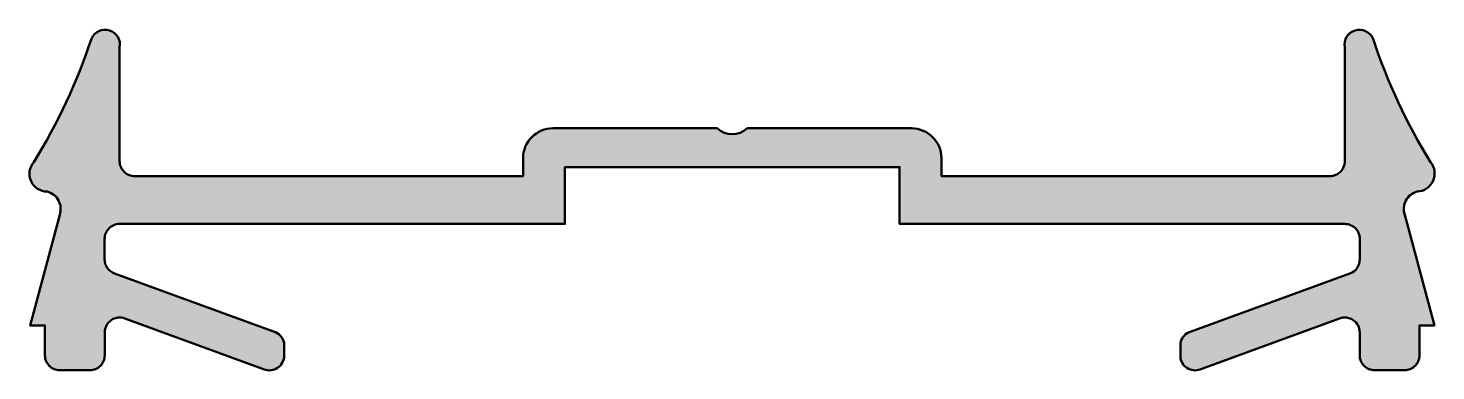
# Model space of a CAD drawing. Extents: x -23.6 to 23.5, y -6.5 to 5.
import ezdxf

# ---------------------------------------------------------------- set-up
doc = ezdxf.new("R2010")
doc.units = 0
doc.layers.add('0S-Alu contour', color=7, linetype='Continuous', lineweight=50)
doc.layers.add('0S-Alu hatch', color=252, linetype='Continuous', lineweight=25)

# ---------------------------------------------------------------- blocks, each defined once
blk = doc.blocks.new('182990__F54A1709_F5CA_4084_87A2_27614EC5D2F9_')
at = {"layer": '0S-Alu hatch'}
h = blk.add_hatch(color=256, dxfattribs=at)
edge = h.paths.add_edge_path()
edge.add_line((-20.49995231628418, 4.30987548828125), (-20.50007438659668, 0.4996185302734375))
edge.add_arc((-20.00030904335251, 0.4993838735176054), 0.4997653983338122, 179.973097692873, 270.0269023071271)
edge.add_line((-20.00007438659668, -0.0003814697265625), (-7.000011444091796, 0.000244140625))
edge.add_line((-7.000011444091796, 0.000244140625), (-7.000011444091796, 0.6000061035156109))
edge.add_ellipse((-6.000042515454241, 0.6000371748780676), major_axis=(-0.999968929120285, 0), ratio=1, start_angle=-90.00178031324799, end_angle=0.001780313160793412, ccw=False)
edge.add_line((-6.000011444091796, 1.600006103515624), (-0.5000114440917969, 1.600006103515624))
edge.add_arc((-1.14440917969e-05, 2.124981335947522), 0.7249820650656988, 226.3958310988998, 313.6041689011002)
edge.add_line((0.4999885559082033, 1.600006103515625), (5.999988555908202, 1.600006103515624))
edge.add_ellipse((5.999968154206358, 0.599986655507098), major_axis=(-1.000019448216637, 0), ratio=1, start_angle=180.0011142668514, end_angle=269.9988310913226, ccw=False)
edge.add_line((6.999987602233885, 0.6000061035156254), (6.999987602233888, 0.000244140625))
edge.add_line((6.999987602233888, 0.000244140625), (20.00001907348633, -0.0003814697265623))
edge.add_arc((20.00042141937642, 0.4992160268379137), 0.4995976585770864, 269.9538574220619, 360.0076620363231)
edge.add_line((20.50001907348633, 0.499282836914059), (20.49995803833008, 4.309921264648431))
edge.add_ellipse((20.98896465467573, 4.403468914775164), major_axis=(-0.497874114283983, 0), ratio=1, start_angle=-156.67679802797545, end_angle=10.829916586900595, ccw=False)
edge.add_arc((40.03862563828689, 10.75191501945901), 19.58363586082034, 198.3068262521755, 211.6837754663039)
edge.add_ellipse((22.90404863263566, 0.0864138183627201), major_axis=(-0.6038908490182454, 0), ratio=1, start_angle=92.18878672801048, end_angle=218.943072233677, ccw=False)
edge.add_arc((23.07441044022925, -1.098678034625262), 0.6000030056251779, 104.2111006860131, 198.9470136527782)
edge.add_line((22.50691604614258, -1.293495178222656), (23.49989700317383, -5.000732421875))
edge.add_line((23.49989700317383, -5.000732421875), (22.9999885559082, -5.000732421875))
edge.add_line((22.9999885559082, -5.000732421875), (23.00004959106445, -6.000732421875))
edge.add_ellipse((22.50029189353702, -6.000974724347571), major_axis=(-0.4997577562663785, 0), ratio=1, start_angle=89.97222072211241, end_angle=180.0277792778902, ccw=False)
edge.add_line((22.50004959106445, -6.500732421875), (21.50004959106446, -6.500732421875001))
edge.add_ellipse((21.49980728859189, -6.000974724347563), major_axis=(-0.4997577562663883, 0), ratio=1, start_angle=-0.027779277890317644, end_angle=90.02777927788759, ccw=False)
edge.add_line((21.00004959106446, -6.000732421875), (21.00014114379883, -5.234626770019528))
edge.add_arc((20.4994895628801, -5.235398349678378), 0.500652175478732, 0.0883013750400799, 109.8947865965227)
edge.add_line((20.32912063598633, -4.764625549316407), (15.71434307098388, -6.450050354003903))
edge.add_ellipse((15.49145822586888, -6.002496170071715), major_axis=(-0.4999824014274357, 0), ratio=1, start_angle=10.587379163737182, end_angle=116.47359814347621, ccw=False)
edge.add_line((14.99998760223388, -6.0943603515625), (14.99998760223388, -5.586921691894533))
edge.add_ellipse((15.49149393031288, -5.678810836186435), major_axis=(-0.5000220848926566, 0), ratio=1, start_angle=285.88521383469555, end_angle=349.4105608368067, ccw=False)
edge.add_line((15.35463237762451, -5.19788360595703), (20.67103958129882, -3.264694213867187))
edge.add_arc((20.4977386308096, -2.78997312598813), 0.5053645522962056, 290.0550379538755, 361.1015014086218)
edge.add_line((21.00300979614257, -2.780258178710932), (21.00300979614257, -2.100715637207029))
edge.add_arc((20.5032702424055, -2.100455190944109), 0.4997396216046814, 359.9701395052833, 450.029860494717)
edge.add_line((20.50300979614258, -1.600715637207031), (5.5999755859375, -1.599655151367187))
edge.add_line((5.5999755859375, -1.599655151367187), (5.5999755859375, 0.2999992370605469))
edge.add_line((5.5999755859375, 0.2999992370605469), (-5.599998474121093, 0.2999992370605469))
edge.add_line((-5.599998474121093, 0.2999992370605469), (-5.599998474121093, -1.599655151367187))
edge.add_line((-5.599998474121093, -1.599655151367187), (-20.50306510925293, -1.600379943847656))
edge.add_arc((-20.50332555551584, -2.100119497584742), 0.4997396216046894, 89.97013950528375, 180.0298604947166)
edge.add_line((-21.00306510925293, -2.100379943847655), (-21.00306510925293, -2.780258178710939))
edge.add_arc((-20.49250196181155, -2.78634668140106), 0.5105994490696761, 179.3167760447972, 249.5266845927055)
edge.add_line((-20.67109489440918, -3.264694213867188), (-15.35468864440918, -5.19788360595703))
edge.add_ellipse((-15.49148333019157, -5.678749880717783), major_axis=(-0.4999451572528612, 0), ratio=1, start_angle=190.5839806592866, end_angle=254.12024466921218, ccw=False)
edge.add_line((-15.00004386901855, -5.586921691894527), (-15.00004386901855, -6.0943603515625))
edge.add_ellipse((-15.49151449265355, -6.002496170071717), major_axis=(-0.4999824014274351, 0), ratio=1, start_angle=63.52640185652382, end_angle=169.4126208362631, ccw=False)
edge.add_line((-15.71439933776855, -6.450050354003905), (-20.32917594909668, -4.764625549316406))
edge.add_arc((-20.49954487599045, -5.235398349678381), 0.5006521754787363, 70.10521340347702, 179.9116986249599)
edge.add_line((-21.00019645690918, -5.234626770019532), (-21.0001049041748, -6.000396728515624))
edge.add_ellipse((-21.49986260170224, -6.000639030988186), major_axis=(-0.4997577562663892, 0), ratio=1, start_angle=89.9722207221132, end_angle=180.0277792778902, ccw=False)
edge.add_line((-21.5001049041748, -6.500396728515625), (-22.5001049041748, -6.500396728515626))
edge.add_ellipse((-22.50034720664737, -6.000639030988185), major_axis=(-0.4997577562663909, 0), ratio=1, start_angle=-0.027779277890317644, end_angle=90.02777927788719, ccw=False)
edge.add_line((-23.00010490417481, -6.000396728515625), (-23.00004386901855, -5.000396728515625))
edge.add_line((-23.00004386901855, -5.000396728515625), (-23.49995231628418, -5.000396728515625))
edge.add_line((-23.49995231628418, -5.000396728515625), (-22.50697135925293, -1.293159484863285))
edge.add_arc((-23.07441969181019, -1.098317414126855), 0.59996753466406, 341.0493065699491, 435.7925790912569)
edge.add_ellipse((-22.92599168333184, 0.0768050958003047), major_axis=(-0.593507005932994, 0), ratio=1, start_angle=-41.018310406943726, end_angle=89.88645144525628, ccw=False)
edge.add_arc((-40.03868095139767, 10.7522507128186), 19.58363586082082, 328.3162245336963, 341.6931737478242)
edge.add_ellipse((-20.9890103277625, 4.403610532862532), major_axis=(-0.4979598349001511, 0), ratio=1, start_angle=169.1500167688582, end_angle=336.65673138373523, ccw=False)
at = {"layer": '0S-Alu contour', "color": 7}
for points in [[(-20.49995231628418, 4.30987548828125), (-20.50007438659668, 0.4996185302734375)], [(20.50001907348633, 0.499282836914059), (20.49995803833008, 4.309921264648431)], [(-6.000011444091796, 1.600006103515624), (-0.5000114440917967, 1.600006103515624)], [(0.4999885559082033, 1.600006103515625), (5.999988555908202, 1.600006103515624)], [(-20.00007438659668, -0.0003814697265625), (-7.000011444091796, 0.000244140625), (-7.000011444091796, 0.6000061035156109)], [(6.999987602233885, 0.6000061035156254), (6.999987602233888, 0.000244140625), (20.00001907348633, -0.0003814697265623)], [(20.50300979614258, -1.600715637207031), (5.5999755859375, -1.599655151367187), (5.5999755859375, 0.2999992370605469), (-5.599998474121093, 0.2999992370605469), (-5.599998474121093, -1.599655151367187), (-20.50306510925293, -1.600379943847656)], [(-23.00010490417481, -6.000396728515625), (-23.00004386901855, -5.000396728515625), (-23.49995231628418, -5.000396728515625), (-22.50697135925293, -1.293159484863285)], [(22.50691604614258, -1.293495178222656), (23.49989700317383, -5.000732421875), (22.9999885559082, -5.000732421875), (23.00004959106445, -6.000732421875)], [(-21.00306510925293, -2.100379943847655), (-21.00306510925293, -2.780258178710939)], [(21.00300979614257, -2.780258178710932), (21.00300979614257, -2.100715637207029)], [(-20.67109489440918, -3.264694213867188), (-15.35468864440918, -5.19788360595703)], [(15.35463237762451, -5.19788360595703), (20.67103958129882, -3.264694213867187)], [(-15.71439933776855, -6.450050354003905), (-20.32917594909668, -4.764625549316406)], [(20.32912063598633, -4.764625549316407), (15.71434307098388, -6.450050354003903)], [(-21.00019645690918, -5.234626770019532), (-21.0001049041748, -6.000396728515624)], [(-15.00004386901855, -5.586921691894527), (-15.00004386901855, -6.0943603515625)], [(14.99998760223388, -6.0943603515625), (14.99998760223388, -5.586921691894533)], [(21.00004959106446, -6.000732421875), (21.00014114379883, -5.234626770019528)], [(-21.5001049041748, -6.500396728515625), (-22.5001049041748, -6.500396728515626)], [(22.50004959106445, -6.500732421875), (21.50004959106446, -6.500732421875001)]]:
    blk.add_lwpolyline(points, dxfattribs=at)
at = {"layer": '0S-Alu contour', "color": 7, "extrusion": (0, 0, -1)}
for centre, radius, start, end in [((20.9890103277625, 4.403610532862532), 0.4979598349001511, 23.34326861626477, 190.8499832311419), ((-20.98896465467573, 4.403468914775164), 0.497874114283983, 349.1700834130994, 156.6767980279754), ((6.000042515454241, 0.6000371748780676), 0.999968929120285, 359.9982196868392, 90.001780313248), ((-5.999968154206358, 0.599986655507098), 1.000019448216637, 90.00116890867741, 179.9988857331486), ((22.92599168333184, 0.0768050958003047), 0.593507005932994, 270.1135485547437, 41.01831040694366), ((-22.90404863263566, 0.0864138183627201), 0.6038908490182454, 141.056927766323, 267.8112132719895), ((15.49148333019157, -5.678749880717783), 0.4999451572528612, 105.8797553307878, 169.4160193407134), ((-15.49149393031288, -5.678810836186435), 0.5000220848926566, 10.58943916319328, 74.11478616530445), ((22.50034720664737, -6.000639030988185), 0.4997577562663909, 269.9722207221128, 0.0277792778902027), ((21.49986260170224, -6.000639030988186), 0.4997577562663892, 179.9722207221098, 270.0277792778869), ((15.49151449265355, -6.002496170071717), 0.4999824014274351, 190.587379163737, 296.4735981434762), ((-15.49145822586888, -6.002496170071715), 0.4999824014274357, 243.5264018565238, 349.4126208362628), ((-21.49980728859189, -6.000974724347563), 0.4997577562663883, 269.9722207221124, 0.0277792778902027), ((-22.50029189353702, -6.000974724347571), 0.4997577562663785, 179.9722207221098, 270.0277792778877)]:
    blk.add_arc(centre, radius, start, end, dxfattribs=at)
at = {"layer": '0S-Alu contour', "color": 7}
for centre, radius, start, end in [((-40.03868095139767, 10.7522507128186), 19.58363586082082, 328.3162245336963, 341.6931737478242), ((40.03862563828689, 10.75191501945901), 19.58363586082034, 198.3068262521755, 211.6837754663039), ((-1.14440917969e-05, 2.124981335947522), 0.7249820650656988, 226.3958310988998, 313.6041689011002), ((-20.00030904335251, 0.4993838735176054), 0.4997653983338122, 179.973097692873, 270.0269023071271), ((20.00042141937642, 0.4992160268379137), 0.4995976585770864, 269.9538574220619, 0.0076620363230117), ((-23.07441969181019, -1.098317414126855), 0.59996753466406, 341.0493065699491, 75.7925790912569), ((23.07441044022925, -1.098678034625262), 0.6000030056251779, 104.2111006860131, 198.9470136527782), ((-20.50332555551584, -2.100119497584742), 0.4997396216046894, 89.97013950528375, 180.0298604947166), ((20.5032702424055, -2.100455190944109), 0.4997396216046814, 359.9701395052833, 90.02986049471706), ((-20.49250196181155, -2.78634668140106), 0.5105994490696761, 179.3167760447972, 249.5266845927055), ((20.4977386308096, -2.78997312598813), 0.5053645522962056, 290.0550379538755, 1.1015014086218), ((-20.49954487599045, -5.235398349678381), 0.5006521754787363, 70.10521340347702, 179.9116986249599), ((20.4994895628801, -5.235398349678378), 0.500652175478732, 0.0883013750400799, 109.8947865965227)]:
    blk.add_arc(centre, radius, start, end, dxfattribs=at)
blk = doc.blocks.new('182990__23894A40_9347_47B6_B542_A35F716DA893_')
at = {"layer": '0S-Alu contour', "color": 7}
blk.add_blockref('182990__F54A1709_F5CA_4084_87A2_27614EC5D2F9_', (0, 0), dxfattribs=at)

msp = doc.modelspace()

# ---------------------------------------------------------------- block references
at = {"layer": '0S-Alu contour', "color": 7}
msp.add_blockref('182990__23894A40_9347_47B6_B542_A35F716DA893_', (0, 0), dxfattribs=at)

doc.saveas('drawing.dxf')
